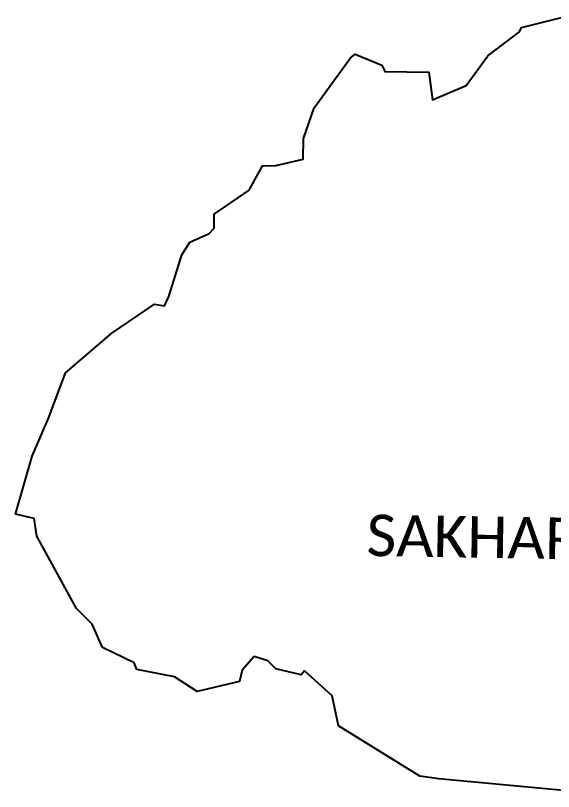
# Model space of a CAD drawing. Header units: metres. Extents: x 291882 to 296460, y 1983505 to 1986737.
# Drawn here: x 291882 to 294110, y 1983524 to 1986737 of the extents above; entities that cross this region are included whole.
import ezdxf

# ---------------------------------------------------------------- set-up
doc = ezdxf.new("R2010")
doc.units = ezdxf.units.M
doc.layers.add('village', color=3, linetype='Continuous')
doc.layers.add('VILLAGE NAME', color=250, linetype='Continuous')
doc.styles.get("Standard").update_dxf_attribs({"font": 'simplex.shx'})

msp = doc.modelspace()

# ---------------------------------------------------------------- linework, layer by layer
at = {"layer": 'village', "color": 3}
msp.add_polyline3d([(294195.8, 1983524.4, 0), (293634.7, 1983576.8, 0), (293556, 1983587.6, 0), (293219.2, 1983796.1, 0), (293193.4, 1983920.3, 0), (293079.4, 1984023.9, 0), (293065.3, 1984007.9, 0), (292959.6, 1984032.7, 0), (292927.2, 1984065.5, 0), (292870.8, 1984083.7, 0), (292820.4, 1984026.5, 0), (292809.5, 1983979.5, 0), (292634.5, 1983938.1, 0), (292539.8, 1983998.7, 0), (292383.9, 1984029.4, 0), (292372.7, 1984057.6, 0), (292242.5, 1984120, 0), (292200, 1984217.1, 0), (292134.1, 1984281.3, 0), (291970.1, 1984581.4, 0), (291959.1, 1984654.7, 0), (291881.8, 1984673, 0), (291951.4, 1984913.2, 0), (292020.1, 1985072.3, 0), (292088.6, 1985257.6, 0), (292280.4, 1985421.6, 0), (292457.2, 1985542, 0), (292499.4, 1985535.5, 0), (292516.4, 1985573.5, 0), (292570.9, 1985745.4, 0), (292603.4, 1985799.1, 0), (292683.7, 1985834.4, 0), (292704.5, 1985856, 0), (292705.2, 1985914.3, 0), (292848.9, 1986013.7, 0), (292904.7, 1986114.7, 0), (292960.1, 1986116.4, 0), (293072.8, 1986142.2, 0), (293075.3, 1986227.8, 0), (293119.3, 1986354.8, 0), (293269.7, 1986562.1, 0), (293289.1, 1986576.8, 0), (293398.4, 1986531, 0), (293411.7, 1986504.4, 0), (293593.7, 1986501.5, 0), (293608.5, 1986387, 0), (293748.9, 1986446.4, 0), (293838.1, 1986569.1, 0), (293968.7, 1986669.8, 0), (293978.2, 1986686.9, 0), (294176.5, 1986736.7, 0)], dxfattribs=at)

# ---------------------------------------------------------------- texts
at = {"layer": 'VILLAGE NAME', "insert": (293337.4, 1984671.3), "char_height": 171.752, "attachment_point": 1, "rotation": 359.0691}
msp.add_mtext_dynamic_manual_height_columns('{\\fCalibri|b0|i0|c0|p34;SAKHARI}', width=1273.44, gutter_width=858.8, heights=[0], dxfattribs=at)

doc.saveas('drawing.dxf')
